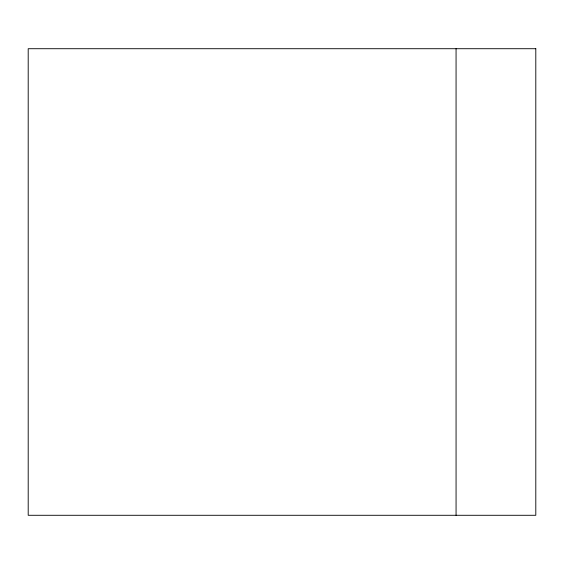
<?xml version="1.0" encoding="UTF-8"?>
<svg xmlns="http://www.w3.org/2000/svg" width="564" height="564" viewBox="0 0 564 564"><rect width="100%" height="100%" fill="white"/><g stroke="black" fill="none" stroke-linecap="round" stroke-linejoin="round"><path stroke-width="0.85" d="M456.064 48.715L456.064 515.284M535.8 48.715L28.2 48.715L28.2 515.284L535.8 515.284L535.8 48.715"/></g></svg>
